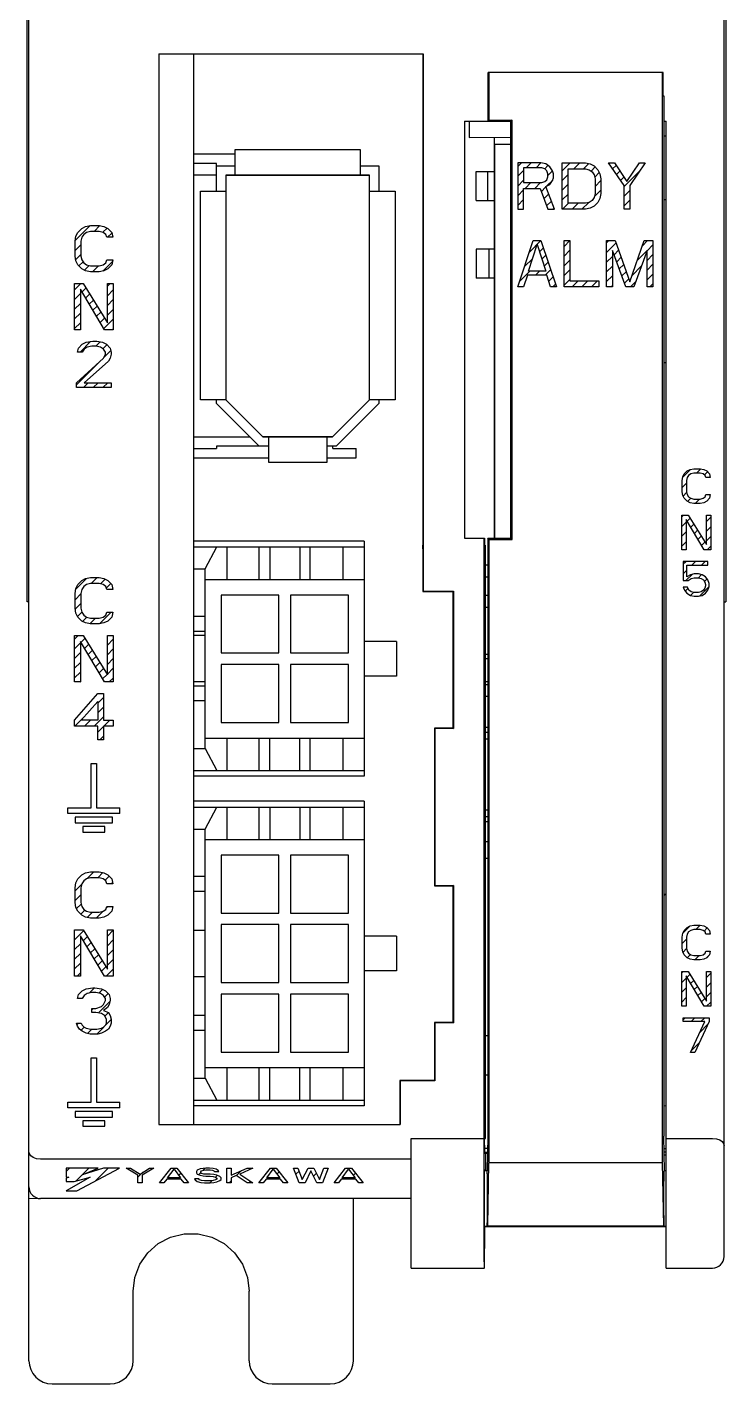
# Model space of a CAD drawing. Header units: inches. Extents: x 9 to 122, y -5 to 111.
# Drawn here: x 9.4 to 39.6, y -4.6 to 53.9 of the extents above; entities that cross this region are included whole.
import ezdxf

# ---------------------------------------------------------------- set-up
doc = ezdxf.new("R2010")
doc.units = ezdxf.units.IN
doc.header["$MEASUREMENT"] = 0
for name, color, linetype in [('ALL_AXIS', 7, 'Continuous'), ('ALL_CURVE', 7, 'Continuous'), ('ALL_FEATURES', 7, 'Continuous')]:
    doc.layers.add(name, color=color, linetype=linetype)

msp = doc.modelspace()

# ---------------------------------------------------------------- linework, layer by layer
at = {"color": 7, "linetype": 'Continuous'}
for p, q in [((29.326, 51.982), (29.326, 49.93)), ((36.83, 51.982), (29.326, 51.982)), ((29.277, 50.982), (29.277, 49.882)), ((29.326, 49.93), (29.277, 49.882)), ((29.277, 49.882), (30.277, 49.882)), ((29.326, 49.93), (30.326, 49.93)), ((30.326, 49.93), (30.277, 49.882)), ((30.277, 31.876), (30.277, 49.882)), ((30.326, 31.827), (30.326, 49.93)), ((29.277, 31.876), (29.277, 6.068)), ((29.326, 31.827), (29.277, 31.876)), ((29.277, 31.876), (30.277, 31.876)), ((29.326, 31.827), (29.326, 4.908)), ((29.326, 31.827), (30.326, 31.827)), ((30.326, 31.827), (30.277, 31.876)), ((29.277, 30.71), (29.177, 30.71)), ((29.277, 30.202), (29.177, 30.202)), ((29.277, 29.399), (29.177, 29.399)), ((29.277, 28.891), (29.177, 28.891)), ((29.277, 26.858), (29.177, 26.858)), ((29.277, 26.674), (29.177, 26.674)), ((29.277, 25.674), (29.177, 25.674)), ((29.277, 25.548), (29.177, 25.548)), ((29.277, 25.04), (29.177, 25.04)), ((29.277, 18.775), (29.177, 18.775)), ((29.277, 18.043), (29.177, 18.043)), ((29.277, 10.398), (29.177, 10.398)), ((29.277, 6.068), (29.25, 4.568)), ((36.83, 4.908), (29.326, 4.908))]:
    msp.add_line(p, q, dxfattribs=at)
at = {"layer": 'ALL_AXIS', "color": 7, "linetype": 'Continuous'}
for p, q in [((17.763, 29.425), (17.763, 26.924)), ((20.264, 29.425), (17.763, 29.425)), ((20.264, 26.924), (20.264, 29.425)), ((20.764, 29.425), (20.764, 26.924)), ((23.265, 29.425), (20.764, 29.425)), ((23.265, 26.924), (23.265, 29.425)), ((17.763, 26.924), (20.264, 26.924)), ((20.764, 26.924), (23.265, 26.924)), ((17.763, 18.197), (17.763, 15.696)), ((20.264, 18.197), (17.763, 18.197)), ((20.264, 15.696), (20.264, 18.197)), ((20.764, 18.197), (20.764, 15.696)), ((23.265, 18.197), (20.764, 18.197)), ((23.265, 15.696), (23.265, 18.197)), ((17.763, 15.696), (20.264, 15.696)), ((20.764, 15.696), (23.265, 15.696)), ((17.763, 15.196), (17.763, 12.695)), ((20.264, 15.196), (17.763, 15.196)), ((20.264, 12.695), (20.264, 15.196)), ((20.764, 15.196), (20.764, 12.695)), ((23.265, 15.196), (20.764, 15.196)), ((23.265, 12.695), (23.265, 15.196)), ((17.763, 12.695), (20.264, 12.695)), ((20.764, 12.695), (23.265, 12.695)), ((29.25, 4.568), (29.129, 4.568)), ((36.979, 4.568), (36.905, 4.568))]:
    msp.add_line(p, q, dxfattribs=at)
at = {"layer": 'ALL_CURVE', "color": 4, "linetype": 'Continuous'}
for p, q in [((29.577, 48.881), (29.577, 31.876)), ((30.577, 48.081), (30.577, 46.08)), ((31.577, 48.081), (30.577, 48.081)), ((31.786, 48.038), (31.577, 48.081)), ((31.952, 47.911), (31.786, 48.038)), ((32.494, 46.08), (32.494, 48.081)), ((32.494, 48.081), (33.495, 48.081)), ((33.495, 48.081), (33.703, 48.038)), ((33.703, 48.038), (33.87, 47.953)), ((35.162, 47.102), (34.495, 48.081)), ((34.495, 48.081), (34.745, 48.081)), ((34.745, 48.081), (35.287, 47.272)), ((35.287, 47.272), (35.829, 48.081)), ((36.079, 48.081), (35.412, 47.102)), ((35.829, 48.081), (36.079, 48.081)), ((30.827, 47.868), (30.827, 47.23)), ((31.619, 47.868), (30.827, 47.868)), ((31.744, 47.826), (31.619, 47.868)), ((31.827, 47.741), (31.744, 47.826)), ((31.869, 47.613), (31.827, 47.741)), ((31.827, 47.357), (31.869, 47.485)), ((31.869, 47.485), (31.869, 47.613)), ((32.078, 47.741), (31.952, 47.911)), ((32.119, 47.613), (32.078, 47.741)), ((32.119, 47.443), (32.119, 47.613)), ((32.744, 46.336), (32.744, 47.826)), ((32.744, 47.826), (33.495, 47.826)), ((33.495, 47.826), (33.661, 47.783)), ((33.661, 47.783), (33.786, 47.698)), ((33.786, 47.698), (33.87, 47.57)), ((33.87, 47.953), (34.036, 47.783)), ((33.87, 47.57), (33.911, 47.4)), ((34.036, 47.783), (34.12, 47.613)), ((34.12, 47.613), (34.161, 47.4)), ((30.827, 47.23), (31.619, 47.23)), ((30.827, 46.08), (30.827, 46.974)), ((30.827, 46.974), (31.536, 46.974)), ((31.536, 46.974), (31.869, 46.08)), ((31.619, 47.23), (31.744, 47.272)), ((31.744, 47.272), (31.827, 47.357)), ((31.786, 47.059), (31.952, 47.145)), ((32.161, 46.08), (31.786, 47.059)), ((31.952, 47.145), (32.078, 47.315)), ((32.078, 47.315), (32.119, 47.443)), ((33.911, 47.4), (33.911, 46.761)), ((34.161, 47.4), (34.161, 46.761)), ((35.162, 46.08), (35.162, 47.102)), ((35.412, 47.102), (35.412, 46.08)), ((33.495, 46.336), (32.744, 46.336)), ((33.661, 46.378), (33.495, 46.336)), ((33.786, 46.464), (33.661, 46.378)), ((33.87, 46.591), (33.786, 46.464)), ((33.911, 46.761), (33.87, 46.591)), ((34.036, 46.378), (33.87, 46.208)), ((34.12, 46.549), (34.036, 46.378)), ((34.161, 46.761), (34.12, 46.549)), ((30.577, 46.08), (30.827, 46.08)), ((31.869, 46.08), (32.161, 46.08)), ((33.495, 46.08), (32.494, 46.08)), ((33.703, 46.123), (33.495, 46.08)), ((33.87, 46.208), (33.703, 46.123)), ((35.412, 46.08), (35.162, 46.08)), ((11.584, 45.082), (11.75, 45.253)), ((11.75, 45.253), (11.917, 45.338)), ((11.917, 45.338), (12.125, 45.38)), ((12.125, 45.125), (11.959, 45.082)), ((12.125, 45.38), (12.501, 45.38)), ((12.501, 45.125), (12.125, 45.125)), ((12.501, 45.38), (12.709, 45.338)), ((12.667, 45.082), (12.501, 45.125)), ((12.709, 45.338), (12.876, 45.253)), ((12.876, 45.253), (13.042, 45.082)), ((11.459, 44.699), (11.5, 44.912)), ((11.459, 44.061), (11.459, 44.699)), ((11.5, 44.912), (11.584, 45.082)), ((11.75, 44.869), (11.709, 44.699)), ((11.709, 44.699), (11.709, 44.061)), ((11.834, 44.997), (11.75, 44.869)), ((11.959, 45.082), (11.834, 44.997)), ((12.792, 44.997), (12.667, 45.082)), ((12.834, 44.869), (12.792, 44.997)), ((13.084, 44.869), (12.834, 44.869)), ((13.042, 45.082), (13.084, 44.869)), ((30.577, 42.729), (31.244, 44.73)), ((31.036, 43.41), (31.411, 44.56)), ((31.244, 44.73), (31.577, 44.73)), ((31.411, 44.56), (31.786, 43.41)), ((31.577, 44.73), (32.244, 42.729)), ((32.578, 42.729), (32.578, 44.73)), ((32.578, 44.73), (32.828, 44.73)), ((32.828, 44.73), (32.828, 42.985)), ((34.412, 42.729), (34.412, 44.73)), ((34.412, 44.73), (34.787, 44.73)), ((34.787, 44.73), (35.412, 42.942)), ((35.412, 42.942), (36.037, 44.73)), ((36.037, 44.73), (36.412, 44.73)), ((36.412, 44.73), (36.412, 42.729)), ((11.5, 43.848), (11.459, 44.061)), ((11.709, 44.061), (11.75, 43.89)), ((34.662, 44.304), (34.662, 42.729)), ((35.245, 42.729), (34.662, 44.304)), ((36.162, 44.304), (35.579, 42.729)), ((36.162, 42.729), (36.162, 44.304)), ((11.584, 43.678), (11.5, 43.848)), ((11.75, 43.507), (11.584, 43.678)), ((11.75, 43.89), (11.834, 43.763)), ((11.917, 43.422), (11.75, 43.507)), ((11.834, 43.763), (11.959, 43.678)), ((12.125, 43.38), (11.917, 43.422)), ((11.959, 43.678), (12.125, 43.635)), ((12.125, 43.635), (12.501, 43.635)), ((12.501, 43.38), (12.125, 43.38)), ((12.501, 43.635), (12.667, 43.678)), ((12.709, 43.422), (12.501, 43.38)), ((12.667, 43.678), (12.792, 43.763)), ((12.876, 43.507), (12.709, 43.422)), ((12.792, 43.763), (12.834, 43.89)), ((12.834, 43.89), (13.084, 43.89)), ((13.042, 43.678), (12.876, 43.507)), ((13.084, 43.89), (13.042, 43.678)), ((31.786, 43.41), (31.036, 43.41)), ((11.438, 40.879), (11.438, 42.879)), ((11.438, 42.879), (11.813, 42.879)), ((11.813, 42.879), (12.855, 41.177)), ((12.855, 41.177), (12.855, 42.879)), ((12.855, 42.879), (13.105, 42.879)), ((13.105, 42.879), (13.105, 40.879)), ((30.994, 43.24), (30.827, 42.729)), ((31.827, 43.24), (30.994, 43.24)), ((31.994, 42.729), (31.827, 43.24)), ((32.828, 42.985), (34.078, 42.985)), ((34.078, 42.985), (34.078, 42.729)), ((11.688, 42.624), (11.688, 40.879)), ((12.73, 40.879), (11.688, 42.624)), ((30.827, 42.729), (30.577, 42.729)), ((32.244, 42.729), (31.994, 42.729)), ((34.078, 42.729), (32.578, 42.729)), ((34.662, 42.729), (34.412, 42.729)), ((35.579, 42.729), (35.245, 42.729)), ((36.412, 42.729), (36.162, 42.729)), ((11.688, 40.879), (11.438, 40.879)), ((13.105, 40.879), (12.73, 40.879)), ((11.563, 39.91), (11.604, 40.081)), ((11.771, 39.91), (11.563, 39.91)), ((11.604, 40.081), (11.771, 40.251)), ((11.771, 40.251), (11.938, 40.336)), ((11.855, 40.038), (11.771, 39.91)), ((11.98, 40.123), (11.855, 40.038)), ((11.938, 40.336), (12.23, 40.379)), ((12.188, 40.166), (11.98, 40.123)), ((12.355, 40.166), (12.188, 40.166)), ((12.23, 40.379), (12.396, 40.379)), ((12.563, 40.123), (12.355, 40.166)), ((12.396, 40.379), (12.646, 40.336)), ((12.688, 40.038), (12.563, 40.123)), ((12.646, 40.336), (12.813, 40.251)), ((12.772, 39.91), (12.688, 40.038)), ((12.772, 39.825), (12.772, 39.91)), ((12.813, 40.251), (12.98, 40.081)), ((12.98, 40.081), (13.022, 39.91)), ((13.022, 39.91), (13.022, 39.825)), ((11.521, 38.591), (12.688, 39.655)), ((12.897, 39.527), (11.855, 38.591)), ((12.688, 39.655), (12.772, 39.825)), ((12.98, 39.655), (12.897, 39.527)), ((13.022, 39.825), (12.98, 39.655)), ((11.521, 38.378), (11.521, 38.591)), ((13.022, 38.378), (11.521, 38.378)), ((11.855, 38.591), (13.022, 38.591)), ((13.022, 38.591), (13.022, 38.378)), ((37.701, 34.526), (37.764, 34.653)), ((37.764, 34.653), (37.889, 34.781)), ((37.889, 34.781), (38.014, 34.845)), ((37.951, 34.59), (37.889, 34.494)), ((38.045, 34.653), (37.951, 34.59)), ((38.014, 34.845), (38.17, 34.877)), ((38.17, 34.685), (38.045, 34.653)), ((38.17, 34.877), (38.451, 34.877)), ((38.451, 34.685), (38.17, 34.685)), ((38.451, 34.877), (38.608, 34.845)), ((38.576, 34.653), (38.451, 34.685)), ((38.67, 34.59), (38.576, 34.653)), ((38.608, 34.845), (38.733, 34.781)), ((38.701, 34.494), (38.67, 34.59)), ((38.733, 34.781), (38.858, 34.653)), ((38.858, 34.653), (38.889, 34.494)), ((37.67, 34.366), (37.701, 34.526)), ((37.67, 33.887), (37.67, 34.366)), ((37.889, 34.494), (37.857, 34.366)), ((37.857, 34.366), (37.857, 33.887)), ((38.889, 34.494), (38.701, 34.494)), ((37.701, 33.728), (37.67, 33.887)), ((37.764, 33.6), (37.701, 33.728)), ((37.889, 33.472), (37.764, 33.6)), ((37.857, 33.887), (37.889, 33.76)), ((37.889, 33.76), (37.951, 33.664)), ((38.014, 33.408), (37.889, 33.472)), ((37.951, 33.664), (38.045, 33.6)), ((38.17, 33.376), (38.014, 33.408)), ((38.045, 33.6), (38.17, 33.568)), ((38.17, 33.568), (38.451, 33.568)), ((38.451, 33.568), (38.576, 33.6)), ((38.608, 33.408), (38.451, 33.376)), ((38.576, 33.6), (38.67, 33.664)), ((38.733, 33.472), (38.608, 33.408)), ((38.67, 33.664), (38.701, 33.76)), ((38.701, 33.76), (38.889, 33.76)), ((38.858, 33.6), (38.733, 33.472)), ((38.889, 33.76), (38.858, 33.6)), ((37.654, 31.376), (37.654, 32.876)), ((37.654, 32.876), (37.936, 32.876)), ((37.936, 32.876), (38.717, 31.599)), ((38.451, 33.376), (38.17, 33.376)), ((38.717, 31.599), (38.717, 32.876)), ((38.717, 32.876), (38.905, 32.876)), ((38.905, 32.876), (38.905, 31.376)), ((37.842, 32.685), (37.842, 31.376)), ((38.623, 31.376), (37.842, 32.685)), ((37.842, 31.376), (37.654, 31.376)), ((38.905, 31.376), (38.623, 31.376)), ((37.717, 30.876), (37.717, 30.046)), ((38.78, 30.876), (37.717, 30.876)), ((37.873, 30.205), (37.873, 30.716)), ((37.873, 30.716), (38.78, 30.716)), ((38.78, 30.716), (38.78, 30.876)), ((11.5, 29.707), (11.584, 29.878)), ((11.584, 29.878), (11.75, 30.048)), ((11.75, 30.048), (11.917, 30.133)), ((11.959, 29.878), (11.834, 29.792)), ((11.917, 30.133), (12.125, 30.175)), ((12.125, 29.92), (11.959, 29.878)), ((12.125, 30.175), (12.501, 30.175)), ((12.501, 29.92), (12.125, 29.92)), ((12.501, 30.175), (12.709, 30.133)), ((12.667, 29.878), (12.501, 29.92)), ((12.792, 29.792), (12.667, 29.878)), ((12.709, 30.133), (12.876, 30.048)), ((12.876, 30.048), (13.042, 29.878)), ((13.042, 29.878), (13.084, 29.665)), ((37.717, 30.046), (37.936, 30.046)), ((38.029, 30.301), (37.873, 30.205)), ((37.936, 30.046), (38.061, 30.141)), ((38.186, 30.333), (38.029, 30.301)), ((38.061, 30.141), (38.186, 30.173)), ((38.373, 30.333), (38.186, 30.333)), ((38.186, 30.173), (38.373, 30.173)), ((38.53, 30.301), (38.373, 30.333)), ((38.373, 30.173), (38.498, 30.141)), ((38.498, 30.141), (38.592, 30.078)), ((38.686, 30.205), (38.53, 30.301)), ((38.592, 30.078), (38.655, 29.982)), ((38.655, 29.982), (38.686, 29.886)), ((38.78, 30.078), (38.686, 30.205)), ((38.686, 29.886), (38.686, 29.822)), ((38.842, 29.918), (38.78, 30.078)), ((38.842, 29.79), (38.842, 29.918)), ((11.459, 29.494), (11.5, 29.707)), ((11.459, 28.856), (11.459, 29.494)), ((11.75, 29.665), (11.709, 29.494)), ((11.709, 29.494), (11.709, 28.856)), ((11.834, 29.792), (11.75, 29.665)), ((12.834, 29.665), (12.792, 29.792)), ((13.084, 29.665), (12.834, 29.665)), ((37.717, 29.758), (37.779, 29.631)), ((37.904, 29.758), (37.717, 29.758)), ((37.779, 29.631), (37.873, 29.503)), ((37.873, 29.503), (38.029, 29.407)), ((37.967, 29.631), (37.904, 29.758)), ((38.061, 29.567), (37.967, 29.631)), ((38.029, 29.407), (38.186, 29.375)), ((38.186, 29.535), (38.061, 29.567)), ((38.373, 29.535), (38.186, 29.535)), ((38.186, 29.375), (38.373, 29.375)), ((38.498, 29.567), (38.373, 29.535)), ((38.373, 29.375), (38.53, 29.407)), ((38.592, 29.631), (38.498, 29.567)), ((38.53, 29.407), (38.686, 29.503)), ((38.655, 29.726), (38.592, 29.631)), ((38.686, 29.822), (38.655, 29.726)), ((38.686, 29.503), (38.78, 29.631)), ((38.78, 29.631), (38.842, 29.79)), ((11.5, 28.643), (11.459, 28.856)), ((11.709, 28.856), (11.75, 28.686)), ((11.584, 28.473), (11.5, 28.643)), ((11.75, 28.303), (11.584, 28.473)), ((11.75, 28.686), (11.834, 28.558)), ((11.917, 28.217), (11.75, 28.303)), ((11.834, 28.558), (11.959, 28.473)), ((12.125, 28.175), (11.917, 28.217)), ((11.959, 28.473), (12.125, 28.43)), ((12.125, 28.43), (12.501, 28.43)), ((12.501, 28.175), (12.125, 28.175)), ((12.501, 28.43), (12.667, 28.473)), ((12.709, 28.217), (12.501, 28.175)), ((12.667, 28.473), (12.792, 28.558)), ((12.876, 28.303), (12.709, 28.217)), ((12.792, 28.558), (12.834, 28.686)), ((12.834, 28.686), (13.084, 28.686)), ((13.042, 28.473), (12.876, 28.303)), ((13.084, 28.686), (13.042, 28.473)), ((11.438, 25.674), (11.438, 27.675)), ((11.438, 27.675), (11.813, 27.675)), ((11.813, 27.675), (12.855, 25.972)), ((12.855, 25.972), (12.855, 27.675)), ((12.855, 27.675), (13.105, 27.675)), ((13.105, 27.675), (13.105, 25.674)), ((11.688, 27.419), (11.688, 25.674)), ((12.73, 25.674), (11.688, 27.419)), ((11.688, 25.674), (11.438, 25.674)), ((13.105, 25.674), (12.73, 25.674)), ((11.438, 24.025), (12.438, 25.174)), ((11.73, 24.025), (12.438, 24.833)), ((12.438, 25.174), (12.688, 25.174)), ((12.438, 24.833), (12.438, 24.025)), ((12.688, 25.174), (12.688, 24.025)), ((11.438, 23.769), (11.438, 24.025)), ((12.438, 24.025), (11.73, 24.025)), ((12.688, 24.025), (13.105, 24.025)), ((13.105, 24.025), (13.105, 23.769)), ((12.438, 23.769), (11.438, 23.769)), ((12.438, 23.173), (12.438, 23.769)), ((12.688, 23.769), (12.688, 23.173)), ((13.105, 23.769), (12.688, 23.769)), ((12.688, 23.173), (12.438, 23.173)), ((12.151, 20.232), (12.151, 22.153)), ((12.151, 22.153), (12.391, 22.153)), ((12.391, 22.153), (12.391, 20.232)), ((11.151, 19.992), (11.151, 20.232)), ((11.151, 20.232), (12.151, 20.232)), ((13.392, 19.992), (11.151, 19.992)), ((12.391, 20.232), (13.392, 20.232)), ((13.392, 19.992), (13.392, 20.232)), ((11.471, 19.832), (11.471, 19.592)), ((13.072, 19.832), (11.471, 19.832)), ((11.471, 19.592), (13.072, 19.592)), ((11.791, 19.432), (11.791, 19.192)), ((12.752, 19.432), (11.791, 19.432)), ((12.752, 19.192), (12.752, 19.432)), ((13.072, 19.592), (13.072, 19.832)), ((11.791, 19.192), (12.752, 19.192)), ((11.459, 16.79), (11.5, 17.003)), ((11.5, 17.003), (11.584, 17.174)), ((11.584, 17.174), (11.75, 17.344)), ((11.75, 17.344), (11.917, 17.429)), ((11.834, 17.088), (11.75, 16.961)), ((11.959, 17.174), (11.834, 17.088)), ((11.917, 17.429), (12.125, 17.472)), ((12.125, 17.216), (11.959, 17.174)), ((12.125, 17.472), (12.501, 17.472)), ((12.501, 17.216), (12.125, 17.216)), ((12.501, 17.472), (12.709, 17.429)), ((12.667, 17.174), (12.501, 17.216)), ((12.792, 17.088), (12.667, 17.174)), ((12.709, 17.429), (12.876, 17.344)), ((12.834, 16.961), (12.792, 17.088)), ((12.876, 17.344), (13.042, 17.174)), ((13.042, 17.174), (13.084, 16.961)), ((11.459, 16.152), (11.459, 16.79)), ((11.75, 16.961), (11.709, 16.79)), ((11.709, 16.79), (11.709, 16.152)), ((13.084, 16.961), (12.834, 16.961)), ((11.5, 15.939), (11.459, 16.152)), ((11.584, 15.769), (11.5, 15.939)), ((11.709, 16.152), (11.75, 15.982)), ((11.75, 15.982), (11.834, 15.854)), ((11.834, 15.854), (11.959, 15.769)), ((12.667, 15.769), (12.792, 15.854)), ((12.792, 15.854), (12.834, 15.982)), ((12.834, 15.982), (13.084, 15.982)), ((13.084, 15.982), (13.042, 15.769)), ((11.75, 15.599), (11.584, 15.769)), ((11.917, 15.514), (11.75, 15.599)), ((12.125, 15.471), (11.917, 15.514)), ((11.959, 15.769), (12.125, 15.726)), ((12.125, 15.726), (12.501, 15.726)), ((12.501, 15.471), (12.125, 15.471)), ((12.501, 15.726), (12.667, 15.769)), ((12.709, 15.514), (12.501, 15.471)), ((12.876, 15.599), (12.709, 15.514)), ((13.042, 15.769), (12.876, 15.599)), ((11.438, 12.97), (11.438, 14.971)), ((11.438, 14.971), (11.813, 14.971)), ((12.73, 12.97), (11.688, 14.715)), ((11.688, 14.715), (11.688, 12.97)), ((11.813, 14.971), (12.855, 13.268)), ((12.855, 13.268), (12.855, 14.971)), ((12.855, 14.971), (13.105, 14.971)), ((13.105, 14.971), (13.105, 12.97)), ((37.67, 14.66), (37.701, 14.82)), ((37.67, 14.181), (37.67, 14.66)), ((37.701, 14.82), (37.764, 14.947)), ((37.764, 14.947), (37.889, 15.075)), ((37.889, 14.788), (37.857, 14.66)), ((37.857, 14.66), (37.857, 14.181)), ((37.889, 15.075), (38.014, 15.139)), ((37.951, 14.884), (37.889, 14.788)), ((38.045, 14.947), (37.951, 14.884)), ((38.014, 15.139), (38.17, 15.171)), ((38.17, 14.979), (38.045, 14.947)), ((38.17, 15.171), (38.451, 15.171)), ((38.451, 14.979), (38.17, 14.979)), ((38.451, 15.171), (38.608, 15.139)), ((38.576, 14.947), (38.451, 14.979)), ((38.67, 14.884), (38.576, 14.947)), ((38.608, 15.139), (38.733, 15.075)), ((38.701, 14.788), (38.67, 14.884)), ((38.889, 14.788), (38.701, 14.788)), ((38.733, 15.075), (38.858, 14.947)), ((38.858, 14.947), (38.889, 14.788)), ((37.701, 14.022), (37.67, 14.181)), ((37.857, 14.181), (37.889, 14.053)), ((37.764, 13.894), (37.701, 14.022)), ((37.889, 13.766), (37.764, 13.894)), ((37.889, 14.053), (37.951, 13.958)), ((38.014, 13.702), (37.889, 13.766)), ((37.951, 13.958), (38.045, 13.894)), ((38.17, 13.67), (38.014, 13.702)), ((38.045, 13.894), (38.17, 13.862)), ((38.17, 13.862), (38.451, 13.862)), ((38.451, 13.67), (38.17, 13.67)), ((38.451, 13.862), (38.576, 13.894)), ((38.608, 13.702), (38.451, 13.67)), ((38.576, 13.894), (38.67, 13.958)), ((38.733, 13.766), (38.608, 13.702)), ((38.67, 13.958), (38.701, 14.053)), ((38.701, 14.053), (38.889, 14.053)), ((38.858, 13.894), (38.733, 13.766)), ((38.889, 14.053), (38.858, 13.894)), ((11.688, 12.97), (11.438, 12.97)), ((13.105, 12.97), (12.73, 12.97)), ((37.654, 11.67), (37.654, 13.17)), ((37.654, 13.17), (37.936, 13.17)), ((38.623, 11.67), (37.842, 12.979)), ((37.842, 12.979), (37.842, 11.67)), ((37.936, 13.17), (38.717, 11.893)), ((38.717, 11.893), (38.717, 13.17)), ((38.717, 13.17), (38.905, 13.17)), ((38.905, 13.17), (38.905, 11.67)), ((11.604, 12.172), (11.771, 12.342)), ((11.771, 12.342), (11.938, 12.427)), ((11.938, 12.427), (12.23, 12.47)), ((12.23, 12.47), (12.313, 12.47)), ((12.313, 12.47), (12.605, 12.427)), ((12.605, 12.427), (12.772, 12.342)), ((12.772, 12.342), (12.938, 12.172)), ((11.563, 12.002), (11.604, 12.172)), ((11.771, 12.002), (11.563, 12.002)), ((11.855, 12.129), (11.771, 12.002)), ((11.98, 12.215), (11.855, 12.129)), ((12.188, 12.257), (11.98, 12.215)), ((12.355, 12.257), (12.188, 12.257)), ((12.563, 12.215), (12.355, 12.257)), ((12.688, 12.129), (12.563, 12.215)), ((12.605, 11.661), (12.688, 11.746)), ((12.772, 12.002), (12.688, 12.129)), ((12.688, 11.746), (12.772, 11.917)), ((12.772, 11.917), (12.772, 12.002)), ((12.938, 11.746), (12.855, 11.619)), ((12.938, 12.172), (12.98, 12.002)), ((12.98, 11.917), (12.938, 11.746)), ((12.98, 12.002), (12.98, 11.917)), ((12.188, 11.406), (12.188, 11.576)), ((12.188, 11.576), (12.355, 11.576)), ((12.355, 11.406), (12.188, 11.406)), ((12.355, 11.576), (12.605, 11.661)), ((12.605, 11.363), (12.355, 11.406)), ((12.73, 11.278), (12.605, 11.363)), ((12.855, 11.619), (12.688, 11.491)), ((12.688, 11.491), (12.897, 11.406)), ((12.813, 11.108), (12.73, 11.278)), ((12.897, 11.406), (12.98, 11.278)), ((12.98, 11.278), (13.022, 11.108)), ((37.842, 11.67), (37.654, 11.67)), ((37.717, 11.01), (37.717, 11.17)), ((37.717, 11.17), (38.842, 11.17)), ((38.905, 11.67), (38.623, 11.67)), ((38.842, 11.17), (38.842, 11.01)), ((11.563, 10.81), (11.521, 10.938)), ((11.521, 10.938), (11.73, 10.938)), ((11.646, 10.682), (11.563, 10.81)), ((11.771, 10.597), (11.646, 10.682)), ((11.73, 10.938), (11.771, 10.852)), ((11.771, 10.852), (11.855, 10.767)), ((11.938, 10.512), (11.771, 10.597)), ((11.855, 10.767), (11.938, 10.725)), ((11.938, 10.725), (12.146, 10.682)), ((12.146, 10.682), (12.396, 10.682)), ((12.396, 10.682), (12.605, 10.725)), ((12.605, 10.725), (12.688, 10.767)), ((12.772, 10.597), (12.605, 10.512)), ((12.688, 10.767), (12.772, 10.852)), ((12.772, 10.852), (12.813, 10.938)), ((12.897, 10.682), (12.772, 10.597)), ((12.813, 10.938), (12.813, 11.108)), ((12.98, 10.81), (12.897, 10.682)), ((13.022, 10.938), (12.98, 10.81)), ((13.022, 11.108), (13.022, 10.938)), ((38.655, 11.01), (37.717, 11.01)), ((38.029, 9.669), (38.655, 11.01)), ((38.842, 11.01), (38.217, 9.669)), ((12.105, 10.469), (11.938, 10.512)), ((12.438, 10.469), (12.105, 10.469)), ((12.605, 10.512), (12.438, 10.469)), ((12.151, 7.528), (12.151, 9.449)), ((12.151, 9.449), (12.391, 9.449)), ((12.391, 9.449), (12.391, 7.528)), ((38.217, 9.669), (38.029, 9.669)), ((11.151, 7.288), (11.151, 7.528)), ((11.151, 7.528), (12.151, 7.528)), ((13.392, 7.288), (11.151, 7.288)), ((11.471, 7.128), (11.471, 6.888)), ((13.072, 7.128), (11.471, 7.128)), ((12.391, 7.528), (13.392, 7.528)), ((13.072, 6.888), (13.072, 7.128)), ((13.392, 7.288), (13.392, 7.528)), ((11.471, 6.888), (13.072, 6.888)), ((11.791, 6.728), (11.791, 6.488)), ((12.752, 6.728), (11.791, 6.728)), ((11.791, 6.488), (12.752, 6.488)), ((12.752, 6.488), (12.752, 6.728)), ((11.071, 4.685), (11.071, 4.294)), ((12.451, 4.685), (11.071, 4.685)), ((11.071, 4.294), (11.186, 4.294)), ((12.106, 4.294), (11.071, 3.707)), ((11.186, 4.294), (11.071, 4.245)), ((11.071, 4.245), (11.071, 4.098)), ((11.416, 4.098), (12.106, 4.294)), ((11.531, 3.707), (13.372, 4.685)), ((11.761, 4.392), (12.451, 4.685)), ((12.681, 4.685), (11.761, 4.392)), ((13.372, 4.685), (12.681, 4.685)), ((14.172, 4.373), (13.672, 4.685)), ((13.672, 4.685), (13.859, 4.685)), ((13.859, 4.685), (14.266, 4.427)), ((14.172, 4.047), (14.172, 4.373)), ((14.266, 4.427), (14.672, 4.685)), ((14.86, 4.685), (14.36, 4.373)), ((14.36, 4.373), (14.36, 4.047)), ((14.672, 4.685), (14.86, 4.685)), ((15.11, 4.047), (15.61, 4.685)), ((15.422, 4.21), (15.297, 4.047)), ((16.048, 4.21), (15.422, 4.21)), ((15.454, 4.264), (15.735, 4.631)), ((16.016, 4.264), (15.454, 4.264)), ((15.61, 4.685), (15.86, 4.685)), ((15.735, 4.631), (16.016, 4.264)), ((15.86, 4.685), (16.36, 4.047)), ((16.173, 4.047), (16.048, 4.21)), ((16.61, 4.224), (16.641, 4.17)), ((16.798, 4.224), (16.61, 4.224)), ((16.641, 4.17), (16.735, 4.102)), ((16.735, 4.59), (16.704, 4.536)), ((16.704, 4.536), (16.704, 4.482)), ((16.704, 4.482), (16.735, 4.427)), ((16.86, 4.644), (16.735, 4.59)), ((16.735, 4.427), (16.86, 4.373)), ((16.735, 4.102), (16.892, 4.061)), ((16.829, 4.183), (16.798, 4.224)), ((16.923, 4.142), (16.829, 4.183)), ((16.985, 4.672), (16.86, 4.644)), ((16.86, 4.373), (16.985, 4.346)), ((16.892, 4.522), (16.923, 4.563)), ((16.892, 4.495), (16.892, 4.522)), ((16.923, 4.454), (16.892, 4.495)), ((16.923, 4.563), (17.017, 4.59)), ((17.017, 4.427), (16.923, 4.454)), ((17.048, 4.129), (16.923, 4.142)), ((17.11, 4.685), (16.985, 4.672)), ((16.985, 4.346), (17.11, 4.332)), ((17.017, 4.59), (17.11, 4.604)), ((17.11, 4.414), (17.017, 4.427)), ((17.298, 4.129), (17.048, 4.129)), ((17.267, 4.685), (17.11, 4.685)), ((17.11, 4.604), (17.298, 4.604)), ((17.298, 4.414), (17.11, 4.414)), ((17.11, 4.332), (17.298, 4.332)), ((17.423, 4.672), (17.267, 4.685)), ((17.298, 4.604), (17.392, 4.59)), ((17.454, 4.4), (17.298, 4.414)), ((17.298, 4.332), (17.423, 4.319)), ((17.423, 4.142), (17.298, 4.129)), ((17.392, 4.59), (17.454, 4.563)), ((17.548, 4.631), (17.423, 4.672)), ((17.423, 4.319), (17.517, 4.292)), ((17.517, 4.17), (17.423, 4.142)), ((17.454, 4.563), (17.485, 4.536)), ((17.579, 4.373), (17.454, 4.4)), ((17.485, 4.536), (17.673, 4.536)), ((17.517, 4.292), (17.579, 4.251)), ((17.579, 4.21), (17.517, 4.17)), ((17.642, 4.577), (17.548, 4.631)), ((17.704, 4.319), (17.579, 4.373)), ((17.579, 4.251), (17.579, 4.21)), ((17.579, 4.088), (17.704, 4.142)), ((17.673, 4.536), (17.642, 4.577)), ((17.767, 4.264), (17.704, 4.319)), ((17.704, 4.142), (17.767, 4.197)), ((17.767, 4.197), (17.767, 4.264)), ((18.017, 4.047), (18.017, 4.685)), ((18.017, 4.685), (18.204, 4.685)), ((18.204, 4.685), (18.204, 4.373)), ((18.204, 4.373), (18.892, 4.685)), ((18.423, 4.359), (18.204, 4.264)), ((18.204, 4.264), (18.204, 4.047)), ((18.892, 4.047), (18.423, 4.359)), ((19.142, 4.685), (18.58, 4.427)), ((18.58, 4.427), (19.142, 4.047)), ((18.892, 4.685), (19.142, 4.685)), ((19.392, 4.047), (19.892, 4.685)), ((19.705, 4.21), (19.58, 4.047)), ((20.33, 4.21), (19.705, 4.21)), ((19.736, 4.264), (20.018, 4.631)), ((20.299, 4.264), (19.736, 4.264)), ((19.892, 4.685), (20.143, 4.685)), ((20.018, 4.631), (20.299, 4.264)), ((20.143, 4.685), (20.643, 4.047)), ((20.455, 4.047), (20.33, 4.21)), ((21.143, 4.047), (20.893, 4.685)), ((20.893, 4.685), (21.08, 4.685)), ((21.08, 4.685), (21.268, 4.197)), ((21.268, 4.197), (21.518, 4.685)), ((21.643, 4.563), (21.393, 4.047)), ((21.518, 4.685), (21.768, 4.685)), ((21.893, 4.047), (21.643, 4.563)), ((21.768, 4.685), (22.018, 4.197)), ((22.018, 4.197), (22.206, 4.685)), ((22.393, 4.685), (22.143, 4.047)), ((22.206, 4.685), (22.393, 4.685)), ((22.643, 4.047), (23.143, 4.685)), ((22.956, 4.21), (22.831, 4.047)), ((23.581, 4.21), (22.956, 4.21)), ((22.987, 4.264), (23.269, 4.631)), ((23.55, 4.264), (22.987, 4.264)), ((23.143, 4.685), (23.394, 4.685)), ((23.269, 4.631), (23.55, 4.264)), ((23.394, 4.685), (23.894, 4.047)), ((23.706, 4.047), (23.581, 4.21)), ((11.071, 4.098), (11.416, 4.098)), ((11.071, 3.707), (11.531, 3.707)), ((14.36, 4.047), (14.172, 4.047)), ((15.297, 4.047), (15.11, 4.047)), ((16.36, 4.047), (16.173, 4.047)), ((16.892, 4.061), (17.048, 4.047)), ((17.048, 4.047), (17.298, 4.047)), ((17.298, 4.047), (17.454, 4.061)), ((17.454, 4.061), (17.579, 4.088)), ((18.204, 4.047), (18.017, 4.047)), ((19.142, 4.047), (18.892, 4.047)), ((19.58, 4.047), (19.392, 4.047)), ((20.643, 4.047), (20.455, 4.047)), ((21.393, 4.047), (21.143, 4.047)), ((22.143, 4.047), (21.893, 4.047)), ((22.831, 4.047), (22.643, 4.047)), ((23.894, 4.047), (23.706, 4.047))]:
    msp.add_line(p, q, dxfattribs=at)
at = {"layer": 'ALL_CURVE', "color": 2, "linetype": 'Continuous'}
for p, q in [((30.577, 47.921), (30.737, 48.081)), ((30.944, 47.868), (31.156, 48.081)), ((31.362, 47.868), (31.575, 48.081)), ((32.494, 47.743), (32.832, 48.081)), ((32.995, 47.826), (33.251, 48.081)), ((33.414, 47.826), (33.64, 48.051)), ((34.5, 48.074), (34.507, 48.081)), ((30.577, 47.502), (30.827, 47.752)), ((31.74, 47.827), (31.88, 47.967)), ((31.869, 47.537), (32.075, 47.743)), ((32.494, 47.325), (32.744, 47.575)), ((33.738, 47.731), (33.915, 47.907)), ((33.895, 47.468), (34.093, 47.667)), ((34.67, 47.824), (34.818, 47.972)), ((34.839, 47.575), (34.986, 47.722)), ((35.009, 47.326), (35.154, 47.471)), ((35.162, 47.06), (35.856, 47.754)), ((30.577, 47.083), (30.827, 47.333)), ((30.577, 46.664), (30.827, 46.914)), ((30.887, 46.974), (31.143, 47.23)), ((31.306, 46.974), (31.562, 47.23)), ((31.587, 46.836), (31.793, 47.042)), ((31.836, 47.085), (32.083, 47.332)), ((32.494, 46.906), (32.744, 47.156)), ((33.874, 46.61), (34.161, 46.897)), ((33.911, 47.066), (34.161, 47.316)), ((35.162, 46.641), (35.412, 46.891)), ((30.577, 46.245), (30.827, 46.495)), ((31.701, 46.531), (31.909, 46.739)), ((31.815, 46.226), (32.025, 46.436)), ((32.494, 46.487), (32.744, 46.737)), ((32.507, 46.08), (32.762, 46.336)), ((32.926, 46.08), (33.181, 46.336)), ((33.345, 46.08), (33.636, 46.372)), ((35.162, 46.222), (35.412, 46.472)), ((32.088, 46.08), (32.141, 46.133)), ((11.464, 44.725), (12.118, 45.379)), ((12.283, 45.125), (12.532, 45.374)), ((12.661, 45.084), (12.845, 45.268)), ((11.459, 44.301), (11.709, 44.551)), ((12.865, 44.869), (13.048, 45.053)), ((31.078, 44.233), (31.575, 44.73)), ((32.578, 44.476), (32.828, 44.726)), ((34.412, 44.634), (34.507, 44.73)), ((34.412, 44.215), (34.823, 44.627)), ((35.959, 44.506), (36.183, 44.73)), ((36.162, 44.29), (36.412, 44.54)), ((11.488, 43.911), (11.709, 44.132)), ((30.869, 43.605), (31.21, 43.946)), ((31.512, 44.248), (31.682, 44.417)), ((31.615, 43.932), (31.786, 44.103)), ((32.578, 44.057), (32.828, 44.307)), ((34.412, 43.796), (34.662, 44.046)), ((34.731, 44.116), (34.931, 44.316)), ((34.845, 43.811), (35.04, 44.006)), ((35.733, 43.862), (36.154, 44.282)), ((36.162, 43.871), (36.412, 44.122)), ((11.628, 43.632), (11.804, 43.808)), ((11.864, 43.449), (12.065, 43.65)), ((12.213, 43.38), (12.468, 43.635)), ((12.666, 43.413), (13.07, 43.818)), ((30.659, 42.976), (31.093, 43.41)), ((31.342, 43.24), (31.512, 43.41)), ((31.718, 43.617), (31.891, 43.789)), ((31.761, 43.24), (31.996, 43.475)), ((32.578, 43.638), (32.828, 43.888)), ((32.578, 43.219), (32.828, 43.469)), ((34.412, 43.378), (34.662, 43.628)), ((34.958, 43.505), (35.148, 43.696)), ((35.071, 43.199), (35.257, 43.385)), ((35.508, 43.217), (35.907, 43.617)), ((36.162, 43.453), (36.412, 43.703)), ((11.438, 42.604), (11.713, 42.879)), ((12.855, 42.765), (12.97, 42.879)), ((31.914, 42.975), (32.1, 43.161)), ((32.088, 42.729), (32.205, 42.847)), ((32.578, 42.8), (32.828, 43.05)), ((32.926, 42.729), (33.181, 42.985)), ((33.345, 42.729), (33.6, 42.985)), ((33.763, 42.729), (34.019, 42.985)), ((34.412, 42.959), (34.662, 43.209)), ((34.601, 42.729), (34.662, 42.79)), ((35.184, 42.894), (35.365, 43.075)), ((35.439, 42.729), (35.661, 42.951)), ((36.162, 43.034), (36.412, 43.284)), ((36.277, 42.729), (36.412, 42.865)), ((11.438, 42.185), (11.688, 42.436)), ((11.758, 42.506), (11.934, 42.682)), ((11.915, 42.244), (12.093, 42.422)), ((12.855, 42.346), (13.105, 42.596)), ((12.855, 41.927), (13.105, 42.177)), ((11.438, 41.767), (11.688, 42.017)), ((11.438, 41.348), (11.688, 41.598)), ((12.072, 41.981), (12.252, 42.162)), ((12.228, 41.719), (12.411, 41.902)), ((12.385, 41.457), (12.57, 41.642)), ((12.855, 41.508), (13.105, 41.758)), ((11.438, 40.929), (11.688, 41.179)), ((12.541, 41.195), (12.729, 41.382)), ((12.698, 40.932), (13.105, 41.339)), ((13.063, 40.879), (13.105, 40.92)), ((11.676, 39.91), (12.13, 40.364)), ((12.35, 40.166), (12.539, 40.354)), ((12.66, 40.057), (12.834, 40.23)), ((12.699, 39.676), (13.004, 39.982)), ((11.521, 38.499), (12.565, 39.542)), ((11.819, 38.378), (12.032, 38.591)), ((12.238, 38.378), (12.451, 38.591)), ((12.657, 38.378), (12.87, 38.591)), ((37.7, 34.518), (38.03, 34.848)), ((38.286, 34.685), (38.473, 34.873)), ((38.634, 34.614), (38.766, 34.747)), ((37.67, 34.069), (37.857, 34.257)), ((37.716, 33.697), (37.867, 33.848)), ((37.903, 33.465), (38.041, 33.603)), ((38.234, 33.376), (38.425, 33.568)), ((37.654, 32.797), (37.733, 32.876)), ((37.654, 32.378), (37.842, 32.566)), ((37.886, 32.61), (38.018, 32.742)), ((38.043, 32.348), (38.177, 32.482)), ((38.199, 32.086), (38.336, 32.222)), ((38.717, 32.603), (38.905, 32.791)), ((38.717, 32.185), (38.905, 32.372)), ((37.654, 31.959), (37.842, 32.147)), ((37.654, 31.541), (37.842, 31.728)), ((38.356, 31.824), (38.495, 31.962)), ((38.513, 31.561), (38.654, 31.703)), ((38.717, 31.766), (38.905, 31.953)), ((38.746, 31.376), (38.905, 31.534)), ((37.717, 30.765), (37.827, 30.876)), ((37.717, 30.346), (37.873, 30.503)), ((38.086, 30.716), (38.246, 30.876)), ((38.505, 30.716), (38.665, 30.876)), ((11.494, 29.675), (11.96, 30.142)), ((12.158, 29.92), (12.413, 30.175)), ((12.561, 29.905), (12.762, 30.106)), ((12.811, 29.736), (12.998, 29.923)), ((37.835, 30.046), (38.106, 30.317)), ((38.38, 30.172), (38.513, 30.305)), ((38.636, 30.01), (38.748, 30.121)), ((11.459, 29.221), (11.709, 29.471)), ((37.804, 29.596), (37.925, 29.717)), ((38.033, 29.406), (38.167, 29.54)), ((38.433, 29.388), (38.842, 29.796)), ((11.467, 28.811), (11.709, 29.052)), ((11.572, 28.497), (11.755, 28.679)), ((11.781, 28.287), (11.965, 28.471)), ((12.094, 28.181), (12.343, 28.43)), ((12.508, 28.176), (13.018, 28.686)), ((11.438, 27.525), (11.588, 27.675)), ((11.712, 27.38), (11.886, 27.554)), ((11.438, 27.106), (11.688, 27.356)), ((11.868, 27.117), (12.045, 27.295)), ((12.025, 26.855), (12.205, 27.035)), ((12.855, 27.266), (13.105, 27.516)), ((12.855, 26.847), (13.105, 27.097)), ((11.438, 26.687), (11.688, 26.937)), ((11.438, 26.268), (11.688, 26.518)), ((12.181, 26.593), (12.364, 26.775)), ((12.338, 26.33), (12.523, 26.515)), ((12.855, 26.429), (13.105, 26.679)), ((11.438, 25.849), (11.688, 26.099)), ((12.495, 26.068), (12.682, 26.255)), ((12.651, 25.806), (12.841, 25.995)), ((12.855, 26.01), (13.105, 26.26)), ((12.938, 25.674), (13.105, 25.841)), ((11.682, 25.674), (11.688, 25.68)), ((12.438, 24.755), (12.688, 25.005)), ((11.452, 23.769), (11.884, 24.201)), ((11.871, 23.769), (12.127, 24.025)), ((12.29, 23.769), (12.688, 24.167)), ((12.438, 24.336), (12.688, 24.586)), ((12.709, 23.769), (12.964, 24.025)), ((12.438, 23.498), (12.688, 23.749)), ((12.532, 23.173), (12.688, 23.33)), ((11.984, 17.18), (12.275, 17.472)), ((12.439, 17.216), (12.662, 17.439)), ((12.755, 17.114), (12.93, 17.288)), ((13.021, 16.961), (13.074, 17.013)), ((11.459, 16.655), (11.746, 16.942)), ((11.459, 16.236), (11.709, 16.486)), ((11.527, 15.885), (11.725, 16.084)), ((11.705, 15.645), (11.882, 15.821)), ((12.812, 15.913), (12.88, 15.982)), ((11.98, 15.501), (12.206, 15.726)), ((12.369, 15.471), (12.667, 15.769)), ((11.438, 14.958), (11.45, 14.971)), ((11.438, 14.539), (11.834, 14.936)), ((11.817, 14.5), (11.993, 14.676)), ((12.855, 14.7), (13.105, 14.95)), ((37.713, 14.844), (38.001, 15.133)), ((38.267, 14.979), (38.457, 15.17)), ((38.623, 14.916), (38.757, 15.05)), ((11.438, 14.121), (11.688, 14.371)), ((11.973, 14.237), (12.152, 14.416)), ((12.13, 13.975), (12.311, 14.156)), ((12.855, 14.281), (13.105, 14.531)), ((12.855, 13.862), (13.105, 14.112)), ((37.67, 14.382), (37.857, 14.57)), ((37.71, 14.003), (37.863, 14.157)), ((11.438, 13.702), (11.688, 13.952)), ((11.438, 13.283), (11.688, 13.533)), ((12.287, 13.713), (12.47, 13.896)), ((12.443, 13.45), (12.629, 13.637)), ((12.855, 13.443), (13.105, 13.693)), ((37.891, 13.765), (38.03, 13.904)), ((38.215, 13.67), (38.406, 13.862)), ((38.726, 13.763), (38.858, 13.895)), ((11.544, 12.97), (11.688, 13.114)), ((12.6, 13.188), (12.788, 13.377)), ((12.801, 12.97), (13.105, 13.274)), ((37.654, 13.11), (37.715, 13.17)), ((37.879, 12.916), (38.011, 13.048)), ((38.717, 12.916), (38.905, 13.104)), ((12.062, 12.231), (12.3, 12.47)), ((12.481, 12.231), (12.652, 12.403)), ((37.654, 12.691), (37.842, 12.879)), ((37.654, 12.272), (37.842, 12.46)), ((38.036, 12.654), (38.17, 12.788)), ((38.192, 12.391), (38.329, 12.528)), ((38.717, 12.497), (38.905, 12.685)), ((12.473, 11.386), (12.972, 11.885)), ((12.731, 12.063), (12.89, 12.222)), ((37.654, 11.853), (37.842, 12.041)), ((38.349, 12.129), (38.488, 12.268)), ((38.506, 11.867), (38.647, 12.008)), ((38.717, 12.078), (38.905, 12.266)), ((38.727, 11.67), (38.905, 11.847)), ((12.188, 11.52), (12.244, 11.576)), ((12.748, 11.242), (12.903, 11.397)), ((37.717, 11.078), (37.808, 11.17)), ((38.068, 11.01), (38.227, 11.17)), ((38.486, 11.01), (38.646, 11.17)), ((11.542, 10.874), (11.606, 10.938)), ((11.719, 10.632), (11.855, 10.767)), ((12.002, 10.496), (12.188, 10.682)), ((12.394, 10.469), (13.022, 11.097)), ((38.435, 10.54), (38.787, 10.892)), ((38.07, 9.755), (38.421, 10.107)), ((11.071, 4.538), (11.218, 4.685)), ((11.489, 4.119), (11.762, 4.392)), ((11.763, 4.392), (12.055, 4.685)), ((12.351, 4.143), (12.893, 4.685)), ((13.708, 4.662), (13.731, 4.685)), ((14.172, 4.288), (14.389, 4.506)), ((15.769, 4.21), (15.824, 4.264)), ((15.933, 4.373), (16.029, 4.47)), ((16.614, 4.217), (16.621, 4.224)), ((16.797, 4.4), (16.892, 4.495)), ((16.975, 4.578), (17.078, 4.682)), ((17.282, 4.047), (17.371, 4.137)), ((17.522, 4.288), (17.599, 4.364)), ((18.12, 4.047), (18.204, 4.132)), ((18.428, 4.356), (18.646, 4.573)), ((18.957, 4.047), (19.032, 4.122)), ((19.958, 4.21), (20.012, 4.264)), ((20.174, 4.427), (20.27, 4.522)), ((20.999, 4.414), (21.133, 4.548)), ((21.755, 4.332), (21.883, 4.46)), ((23.309, 4.21), (23.363, 4.264)), ((23.469, 4.37), (23.565, 4.466)), ((11.078, 3.707), (11.086, 3.716)), ((20.633, 4.047), (20.638, 4.053))]:
    msp.add_line(p, q, dxfattribs=at)
at = {"layer": 'ALL_CURVE', "color": 40, "linetype": 'Continuous'}
for p, q in [((17.973, 47.556), (17.973, 37.853)), ((17.973, 47.556), (24.175, 47.556)), ((24.175, 37.853), (24.175, 47.556)), ((19.574, 36.252), (17.973, 37.853)), ((24.175, 37.853), (22.575, 36.252)), ((22.575, 36.252), (19.574, 36.252))]:
    msp.add_line(p, q, dxfattribs=at)
at = {"layer": 'ALL_FEATURES', "color": 7, "linetype": 'Continuous'}
for p, q in [((9.47, -3.633), (9.47, 110.398)), ((39.48, 0.867), (39.48, 102.898)), ((39.56, 74.391), (39.56, 29.125)), ((9.39, 29.125), (9.39, 74.389)), ((15.072, 52.783), (15.072, 6.568)), ((15.072, 52.783), (26.493, 52.783)), ((16.573, 52.783), (16.573, 6.568)), ((26.476, 52.783), (26.476, 31.576)), ((26.493, 52.783), (26.493, 29.593)), ((29.299, 50.982), (29.3, 51.982)), ((29.326, 51.982), (29.3, 51.982)), ((36.83, 4.908), (36.83, 51.982)), ((36.856, 51.982), (36.83, 51.982)), ((36.856, 50.982), (36.856, 51.982)), ((29.299, 50.982), (29.277, 50.982)), ((36.856, 50.982), (36.879, 50.982)), ((36.879, 50.982), (36.879, 6.068)), ((28.276, 49.882), (28.276, 31.876)), ((28.276, 49.882), (30.277, 49.882)), ((28.476, 49.882), (28.476, 49.181)), ((36.879, 49.882), (36.979, 49.882)), ((36.979, 0.366), (36.979, 49.882)), ((36.879, 49.255), (36.979, 49.256)), ((18.373, 47.556), (18.373, 48.656)), ((18.373, 48.656), (23.775, 48.656)), ((23.775, 48.656), (23.775, 47.556)), ((28.476, 49.181), (30.277, 49.197)), ((29.577, 31.876), (29.577, 49.191)), ((30.277, 48.881), (29.577, 48.881)), ((18.373, 48.456), (16.573, 48.456)), ((17.573, 48.056), (16.573, 48.056)), ((17.573, 46.856), (17.573, 48.056)), ((17.573, 47.556), (16.573, 47.556)), ((17.573, 47.956), (18.373, 47.956)), ((17.973, 47.556), (17.973, 37.853)), ((24.175, 47.556), (17.973, 47.556)), ((23.775, 47.956), (24.575, 47.956)), ((24.175, 37.853), (24.175, 47.556)), ((24.575, 47.956), (24.575, 46.856)), ((28.776, 46.456), (28.776, 47.706)), ((28.776, 47.706), (29.577, 47.706)), ((29.277, 46.456), (29.277, 47.706)), ((16.873, 37.853), (16.873, 46.856)), ((16.873, 46.856), (17.973, 46.856)), ((24.175, 46.856), (25.275, 46.856)), ((25.275, 46.856), (25.275, 37.853)), ((28.776, 46.456), (29.577, 46.456)), ((36.979, 46.484), (36.879, 46.486)), ((28.776, 44.355), (28.776, 43.105)), ((29.577, 44.355), (28.776, 44.355)), ((29.327, 44.355), (29.327, 43.105)), ((29.577, 43.105), (28.776, 43.105)), ((36.879, 39.459), (36.979, 39.459)), ((17.973, 37.853), (16.873, 37.853)), ((17.573, 37.687), (17.573, 37.853)), ((19.408, 35.852), (17.573, 37.687)), ((17.973, 37.853), (19.574, 36.252)), ((22.575, 36.252), (24.175, 37.853)), ((24.575, 37.687), (22.74, 35.852)), ((25.275, 37.853), (24.175, 37.853)), ((24.575, 37.853), (24.575, 37.687)), ((16.573, 36.252), (19.008, 36.252)), ((16.573, 35.752), (17.573, 35.752)), ((17.573, 35.852), (17.573, 35.752)), ((19.824, 35.852), (17.573, 35.852)), ((19.574, 36.252), (22.575, 36.252)), ((19.824, 35.152), (19.824, 36.252)), ((22.324, 36.252), (22.324, 35.152)), ((22.74, 35.852), (22.324, 35.852)), ((22.595, 35.752), (22.595, 35.852)), ((22.595, 35.752), (23.595, 35.752)), ((23.595, 35.352), (23.595, 35.752)), ((16.573, 35.352), (19.824, 35.352)), ((22.324, 35.152), (19.824, 35.152)), ((22.324, 35.352), (23.595, 35.352)), ((23.945, 31.751), (16.573, 31.751)), ((23.945, 31.751), (23.945, 21.598)), ((28.276, 31.876), (29.133, 31.876)), ((29.116, 31.876), (29.116, 5.966)), ((29.133, 31.876), (29.133, 6.326)), ((16.573, 31.501), (23.945, 31.501)), ((17.083, 30.551), (17.583, 31.501)), ((18.013, 31.501), (18.013, 30.1)), ((19.414, 30.1), (19.414, 31.501)), ((19.864, 31.501), (19.864, 30.1)), ((21.164, 31.501), (21.164, 30.1)), ((21.614, 30.1), (21.614, 31.501)), ((23.015, 31.501), (23.015, 30.1)), ((26.476, 31.421), (26.476, 31.576)), ((26.476, 31.421), (26.476, 29.575)), ((29.177, 5.966), (29.177, 31.576)), ((16.573, 30.551), (17.083, 30.551)), ((17.083, 22.798), (17.083, 30.551)), ((17.083, 30.1), (23.945, 30.1)), ((26.476, 29.575), (26.493, 29.593)), ((26.476, 29.575), (27.776, 29.575)), ((26.493, 29.593), (27.794, 29.593)), ((27.776, 29.575), (27.794, 29.593)), ((27.776, 29.575), (27.776, 23.673)), ((27.794, 29.593), (27.794, 23.656)), ((9.47, 29.125), (9.39, 29.125)), ((39.48, 29.125), (39.56, 29.125)), ((17.083, 28.495), (16.573, 28.495)), ((17.083, 27.855), (16.573, 27.855)), ((17.083, 27.675), (16.573, 27.675)), ((25.345, 27.425), (23.945, 27.425)), ((25.345, 27.425), (25.345, 25.924)), ((17.763, 26.424), (17.763, 23.924)), ((20.264, 26.424), (17.763, 26.424)), ((20.264, 23.924), (20.264, 26.424)), ((20.764, 26.424), (20.764, 23.924)), ((23.265, 26.424), (20.764, 26.424)), ((23.265, 23.924), (23.265, 26.424)), ((25.345, 25.924), (23.945, 25.924)), ((17.083, 25.674), (16.573, 25.674)), ((17.083, 25.494), (16.573, 25.494)), ((17.083, 24.854), (16.573, 24.854)), ((17.763, 23.924), (20.264, 23.924)), ((20.764, 23.924), (23.265, 23.924)), ((26.976, 23.673), (26.976, 16.871)), ((26.976, 23.673), (26.993, 23.656)), ((27.776, 23.673), (26.976, 23.673)), ((26.993, 23.656), (26.993, 16.889)), ((27.794, 23.656), (26.993, 23.656)), ((27.776, 23.673), (27.794, 23.656)), ((29.277, 23.698), (29.177, 23.698)), ((29.177, 23.498), (29.277, 23.498)), ((17.083, 23.248), (23.945, 23.248)), ((18.013, 23.248), (18.013, 21.848)), ((19.414, 21.848), (19.414, 23.248)), ((19.864, 21.848), (19.864, 23.248)), ((21.164, 21.848), (21.164, 23.248)), ((21.614, 21.848), (21.614, 23.248)), ((23.015, 23.248), (23.015, 21.848)), ((29.277, 23.198), (29.177, 23.198)), ((16.573, 22.798), (17.083, 22.798)), ((17.083, 22.798), (17.583, 21.848)), ((16.573, 21.848), (23.945, 21.848)), ((23.945, 21.598), (16.573, 21.598)), ((23.945, 20.523), (16.573, 20.523)), ((23.945, 20.523), (23.945, 7.368)), ((16.573, 20.272), (23.945, 20.272)), ((17.083, 19.322), (17.583, 20.272)), ((18.013, 20.272), (18.013, 18.872)), ((19.414, 18.872), (19.414, 20.272)), ((19.864, 20.272), (19.864, 18.872)), ((21.164, 20.272), (21.164, 18.872)), ((21.614, 18.872), (21.614, 20.272)), ((23.015, 20.272), (23.015, 18.872)), ((29.177, 20.147), (29.277, 20.147)), ((29.277, 19.847), (29.177, 19.847)), ((29.177, 19.647), (29.277, 19.647)), ((16.573, 19.322), (17.083, 19.322)), ((17.083, 8.569), (17.083, 19.322)), ((17.083, 18.872), (23.945, 18.872)), ((17.083, 17.266), (16.573, 17.266)), ((17.083, 16.626), (16.573, 16.626)), ((26.976, 16.871), (26.993, 16.889)), ((26.976, 16.871), (27.776, 16.871)), ((26.993, 16.889), (27.794, 16.889)), ((27.794, 16.889), (27.776, 16.871)), ((27.776, 16.871), (27.776, 10.97)), ((27.794, 16.889), (27.794, 10.952)), ((17.083, 14.946), (16.573, 14.946)), ((25.345, 14.696), (23.945, 14.696)), ((25.345, 14.696), (25.345, 13.195)), ((17.083, 12.945), (16.573, 12.945)), ((25.345, 13.195), (23.945, 13.195)), ((17.763, 12.195), (17.763, 9.694)), ((20.264, 12.195), (17.763, 12.195)), ((20.264, 9.694), (20.264, 12.195)), ((20.764, 12.195), (20.764, 9.694)), ((23.265, 12.195), (20.764, 12.195)), ((23.265, 9.694), (23.265, 12.195)), ((17.083, 11.265), (16.573, 11.265)), ((17.083, 10.624), (16.573, 10.624)), ((26.976, 10.97), (26.993, 10.952)), ((26.976, 10.97), (26.976, 8.469)), ((27.776, 10.97), (26.976, 10.97)), ((26.993, 10.952), (26.993, 8.451)), ((27.794, 10.952), (26.993, 10.952)), ((27.776, 10.97), (27.794, 10.952)), ((17.763, 9.694), (20.264, 9.694)), ((20.764, 9.694), (23.265, 9.694)), ((17.083, 9.019), (23.945, 9.019)), ((18.013, 9.019), (18.013, 7.619)), ((19.414, 7.619), (19.414, 9.019)), ((19.864, 7.619), (19.864, 9.019)), ((21.164, 7.619), (21.164, 9.019)), ((21.614, 7.619), (21.614, 9.019)), ((23.015, 9.019), (23.015, 7.619)), ((16.573, 8.569), (17.083, 8.569)), ((17.083, 8.569), (17.583, 7.619)), ((25.976, 8.469), (25.476, 8.468)), ((25.493, 8.451), (25.476, 8.468)), ((25.476, 8.468), (25.476, 6.568)), ((25.493, 8.451), (25.493, 6.568)), ((26.993, 8.451), (25.493, 8.451)), ((25.976, 8.469), (25.976, 8.469)), ((26.976, 8.469), (25.976, 8.469)), ((26.993, 8.451), (26.976, 8.469)), ((29.277, 8.696), (29.177, 8.696)), ((16.573, 7.619), (23.945, 7.619)), ((23.945, 7.368), (16.573, 7.368)), ((36.979, 7.365), (36.879, 7.363)), ((15.072, 6.568), (25.493, 6.568)), ((25.976, 0.366), (25.976, 5.966)), ((25.976, 5.966), (29.116, 5.966)), ((29.136, 6.246), (29.133, 6.326)), ((29.133, 6.326), (29.177, 6.326)), ((29.139, 6.126), (29.136, 6.246)), ((29.142, 5.966), (29.139, 6.126)), ((29.142, 5.966), (29.177, 5.966)), ((36.905, 4.568), (36.879, 6.068)), ((36.979, 5.966), (38.98, 5.966)), ((29.147, 5.538), (29.267, 5.538)), ((29.148, 5.368), (29.264, 5.368)), ((29.148, 5.323), (29.177, 5.323)), ((29.177, 5.323), (29.177, 4.568)), ((29.177, 5.323), (29.264, 5.323)), ((36.979, 5.52), (36.889, 5.517)), ((36.979, 5.368), (36.891, 5.368)), ((25.976, 5.068), (9.971, 5.068)), ((29.278, 2.195), (29.326, 4.908)), ((36.877, 2.195), (36.83, 4.908)), ((36.893, 5.256), (36.979, 5.255)), ((36.884, 3.259), (36.884, 3.52)), ((9.47, 3.367), (9.913, 3.379)), ((25.976, 3.367), (9.971, 3.367)), ((23.475, -3.633), (23.475, 3.367)), ((29.251, 2.168), (29.129, 2.168)), ((29.129, 2.167), (36.979, 2.167)), ((29.278, 2.195), (29.251, 2.168)), ((29.278, 2.195), (36.877, 2.195)), ((36.877, 2.195), (36.904, 2.168)), ((36.979, 2.168), (36.904, 2.168)), ((25.976, 0.366), (29.129, 0.366)), ((36.979, 0.366), (38.98, 0.366)), ((13.97, -3.633), (13.971, -0.634)), ((18.976, -3.633), (18.975, -0.634)), ((10.471, -4.633), (12.969, -4.633)), ((19.976, -4.633), (22.475, -4.633))]:
    msp.add_line(p, q, dxfattribs=at)
for points in [[(29.177, 31.576), (29.165, 31.562), (29.15, 31.554), (29.133, 31.548)], [(29.116, 5.966), (29.111, 5.55), (29.107, 5.016), (29.104, 4.394), (29.103, 3.716), (29.103, 3.019), (29.104, 2.341), (29.107, 1.718), (29.111, 1.184), (29.116, 0.768), (29.121, 0.492), (29.127, 0.371), (29.129, 0.366)], [(29.148, 5.323), (29.146, 5.566), (29.144, 5.781), (29.142, 5.966)], [(38.98, 5.966), (39.15, 5.949), (39.293, 5.902), (39.398, 5.832), (39.46, 5.749), (39.48, 5.659)], [(9.971, 5.068), (9.801, 5.087), (9.658, 5.137), (9.554, 5.21), (9.491, 5.295), (9.47, 5.385)], [(29.129, 4.617), (29.127, 4.604), (29.124, 4.505), (29.121, 4.311), (29.119, 4.044), (29.118, 3.719), (29.118, 3.367)], [(29.131, 4.568), (29.13, 4.604), (29.129, 4.617)], [(29.251, 2.168), (29.255, 2.199), (29.259, 2.276), (29.263, 2.395), (29.266, 2.555), (29.269, 2.758), (29.27, 2.999), (29.271, 3.259), (29.271, 3.52), (29.27, 3.778), (29.268, 4.014), (29.265, 4.21), (29.262, 4.363), (29.259, 4.475), (29.255, 4.544), (29.25, 4.568)], [(36.884, 3.52), (36.885, 3.778), (36.888, 4.014), (36.89, 4.21), (36.893, 4.363), (36.897, 4.475)], [(36.897, 4.475), (36.901, 4.544), (36.905, 4.568)], [(29.118, 3.367), (29.118, 3.015), (29.119, 2.691), (29.121, 2.423), (29.124, 2.23), (29.127, 2.13), (29.129, 2.118)], [(36.896, 2.276), (36.893, 2.395), (36.89, 2.555), (36.887, 2.758), (36.885, 2.999), (36.884, 3.259)], [(13.971, -0.634), (14.043, -0.036), (14.258, 0.529), (14.6, 1.024), (15.053, 1.425), (15.585, 1.704), (16.173, 1.849), (16.773, 1.849), (17.361, 1.704), (17.893, 1.425), (18.346, 1.024), (18.687, 0.529), (18.902, -0.036), (18.975, -0.634)], [(29.129, 0.366), (29.133, 0.412), (29.139, 0.612), (29.144, 0.96), (29.149, 1.438), (29.152, 2.02), (29.152, 2.167)], [(29.129, 2.118), (29.13, 2.13), (29.131, 2.167)], [(36.904, 2.168), (36.9, 2.199), (36.896, 2.276)], [(9.47, -3.633), (9.49, -3.828), (9.547, -4.015), (9.639, -4.188), (9.764, -4.34), (9.915, -4.464), (10.088, -4.557), (10.276, -4.614), (10.471, -4.633)], [(12.969, -4.633), (13.164, -4.614), (13.352, -4.557), (13.525, -4.464), (13.677, -4.34), (13.801, -4.189), (13.894, -4.016), (13.95, -3.828), (13.97, -3.633)], [(18.976, -3.633), (18.995, -3.828), (19.052, -4.016), (19.144, -4.189), (19.269, -4.34), (19.42, -4.464), (19.593, -4.557), (19.781, -4.614), (19.976, -4.633)], [(22.475, -4.633), (22.67, -4.614), (22.857, -4.557), (23.03, -4.464), (23.182, -4.34), (23.306, -4.188), (23.399, -4.015), (23.456, -3.828), (23.475, -3.633)]]:
    msp.add_lwpolyline(points, dxfattribs=at)
for centre, radius, start, end in [((36.179, 17.146), 1, 315.10913, 323.3529), ((9.971, 3.867), 0.5, 180, 270), ((38.98, 0.866), 0.5, 270, 0)]:
    msp.add_arc(centre, radius, start, end, dxfattribs=at)

doc.saveas('drawing.dxf')
